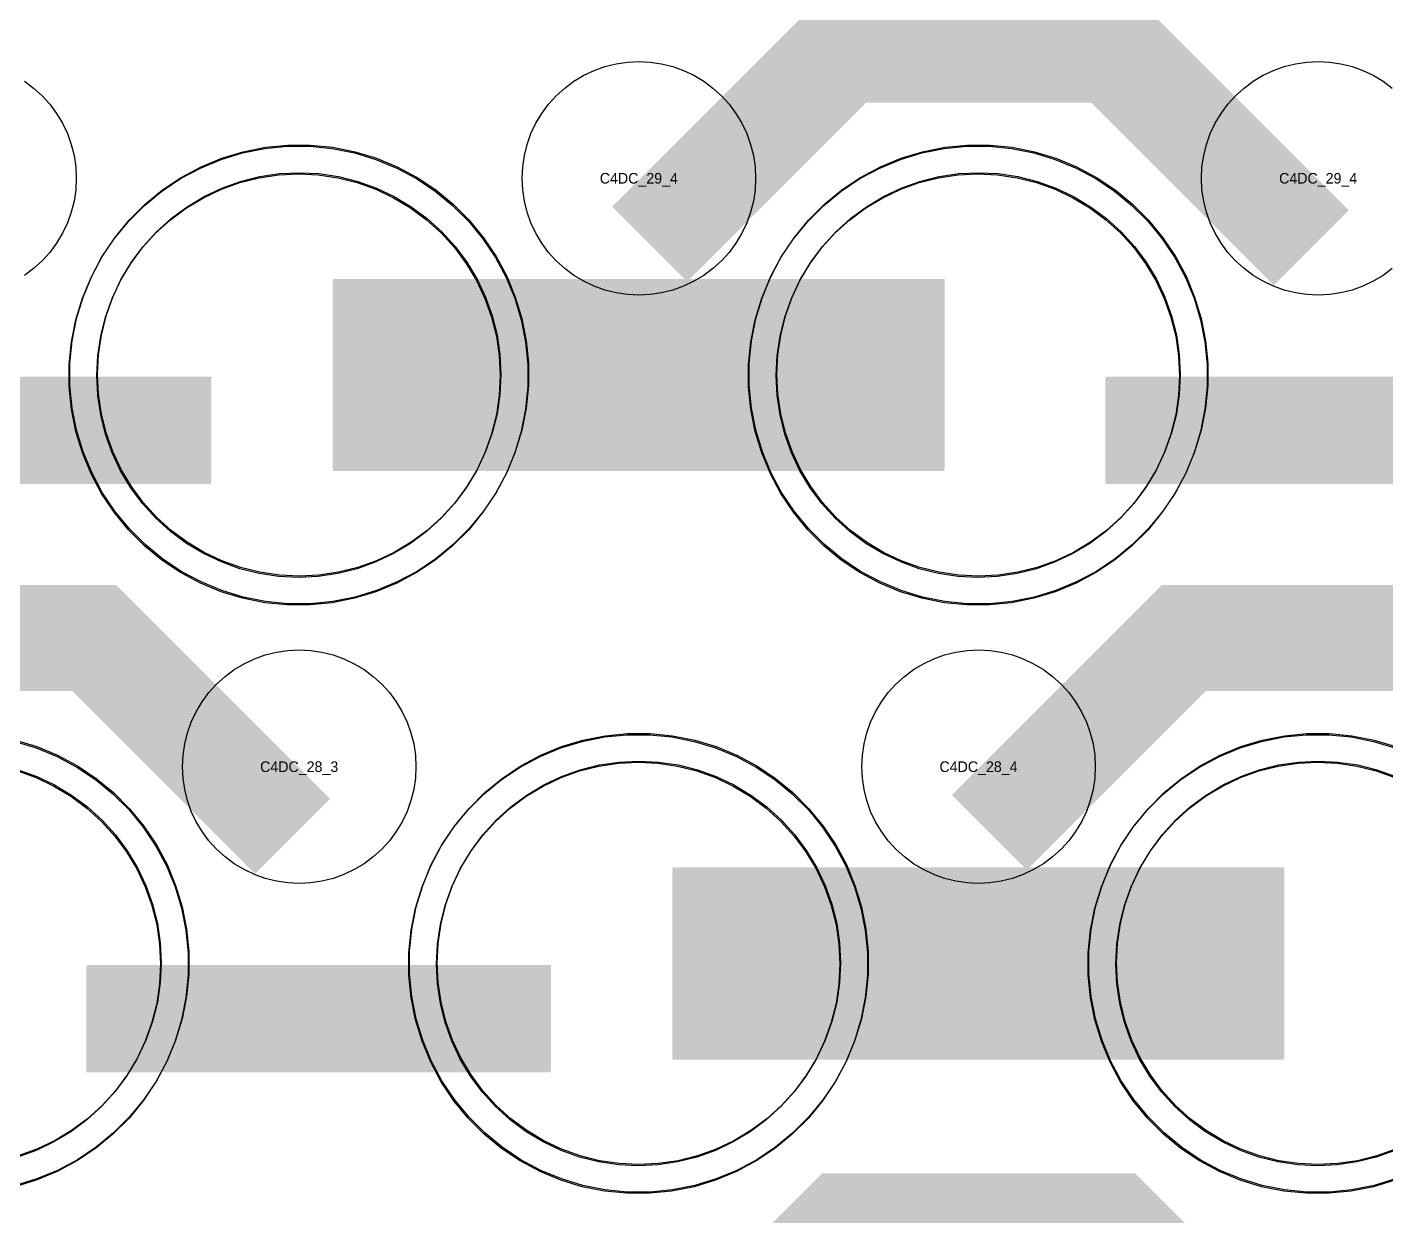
# Model space of a CAD drawing. Extents: x -11880 to 11880, y -14992 to 14992.
# Drawn here: x -10864.1 to -10544.1, y -11019.4 to -10739.4 of the extents above; entities that cross this region are included whole.
import ezdxf
from ezdxf.enums import TextEntityAlignment as Align

# ---------------------------------------------------------------- set-up
doc = ezdxf.new("R2010")
doc.units = 0
doc.header["$MEASUREMENT"] = 0
for name, color, linetype in [('GDS_775_DT_237', 138, 'CONTINUOUS'), ('RDL1_FS', 34, 'CONTINUOUS'), ('RDL_BS', 160, 'CONTINUOUS')]:
    doc.layers.add(name, color=color, linetype=linetype)

msp = doc.modelspace()

# ---------------------------------------------------------------- linework, layer by layer
at = {"layer": 'RDL1_FS', "color": 241, "true_color": 0xf7abae}
for points in [[(-10800.149, -10868.996), (-10804.806, -10868.767), (-10809.417, -10868.083), (-10813.94, -10866.951), (-10818.33, -10865.379), (-10822.544, -10863.387), (-10826.544, -10860.989), (-10830.289, -10858.211), (-10833.743, -10855.081), (-10836.873, -10851.627), (-10839.651, -10847.882), (-10842.049, -10843.882), (-10844.041, -10839.668), (-10845.613, -10835.278), (-10846.745, -10830.755), (-10847.429, -10826.144), (-10847.658, -10821.487), (-10847.429, -10816.83), (-10846.745, -10812.219), (-10845.613, -10807.696), (-10844.041, -10803.306), (-10842.049, -10799.092), (-10839.651, -10795.092), (-10836.873, -10791.347), (-10833.743, -10787.893), (-10830.289, -10784.763), (-10826.544, -10781.985), (-10822.544, -10779.587), (-10818.33, -10777.595), (-10813.94, -10776.023), (-10809.417, -10774.891), (-10804.806, -10774.207), (-10800.149, -10773.978), (-10795.492, -10774.207), (-10790.881, -10774.891), (-10786.358, -10776.023), (-10781.968, -10777.595), (-10777.754, -10779.587), (-10773.754, -10781.985), (-10770.009, -10784.763), (-10766.555, -10787.893), (-10763.425, -10791.347), (-10760.647, -10795.092), (-10758.249, -10799.092), (-10756.257, -10803.306), (-10754.685, -10807.696), (-10753.553, -10812.219), (-10752.869, -10816.83), (-10752.64, -10821.487), (-10752.869, -10826.144), (-10753.553, -10830.755), (-10754.685, -10835.278), (-10756.257, -10839.668), (-10758.249, -10843.882), (-10760.647, -10847.882), (-10763.425, -10851.627), (-10766.555, -10855.081), (-10770.009, -10858.211), (-10773.754, -10860.989), (-10777.754, -10863.387), (-10781.968, -10865.379), (-10786.358, -10866.951), (-10790.881, -10868.083), (-10795.492, -10868.767)], [(-10640.149, -10868.996), (-10644.806, -10868.767), (-10649.417, -10868.083), (-10653.94, -10866.951), (-10658.33, -10865.379), (-10662.544, -10863.387), (-10666.544, -10860.989), (-10670.289, -10858.211), (-10673.743, -10855.081), (-10676.873, -10851.627), (-10679.651, -10847.882), (-10682.049, -10843.882), (-10684.041, -10839.668), (-10685.613, -10835.278), (-10686.745, -10830.755), (-10687.429, -10826.144), (-10687.658, -10821.487), (-10687.429, -10816.83), (-10686.745, -10812.219), (-10685.613, -10807.696), (-10684.041, -10803.306), (-10682.049, -10799.092), (-10679.651, -10795.092), (-10676.873, -10791.347), (-10673.743, -10787.893), (-10670.289, -10784.763), (-10666.544, -10781.985), (-10662.544, -10779.587), (-10658.33, -10777.595), (-10653.94, -10776.023), (-10649.417, -10774.891), (-10644.806, -10774.207), (-10640.149, -10773.978), (-10635.492, -10774.207), (-10630.881, -10774.891), (-10626.358, -10776.023), (-10621.968, -10777.595), (-10617.754, -10779.587), (-10613.754, -10781.985), (-10610.009, -10784.763), (-10606.555, -10787.893), (-10603.425, -10791.347), (-10600.647, -10795.092), (-10598.249, -10799.092), (-10596.257, -10803.306), (-10594.685, -10807.696), (-10593.553, -10812.219), (-10592.869, -10816.83), (-10592.64, -10821.487), (-10592.869, -10826.144), (-10593.553, -10830.755), (-10594.685, -10835.278), (-10596.257, -10839.668), (-10598.249, -10843.882), (-10600.647, -10847.882), (-10603.425, -10851.627), (-10606.555, -10855.081), (-10610.009, -10858.211), (-10613.754, -10860.989), (-10617.754, -10863.387), (-10621.968, -10865.379), (-10626.358, -10866.951), (-10630.881, -10868.083), (-10635.492, -10868.767)], [(-10720.149, -11007.561), (-10724.806, -11007.332), (-10729.417, -11006.648), (-10733.94, -11005.516), (-10738.33, -11003.944), (-10742.544, -11001.952), (-10746.544, -10999.554), (-10750.289, -10996.776), (-10753.743, -10993.646), (-10756.873, -10990.192), (-10759.651, -10986.447), (-10762.049, -10982.447), (-10764.041, -10978.233), (-10765.613, -10973.843), (-10766.745, -10969.32), (-10767.429, -10964.709), (-10767.658, -10960.052), (-10767.429, -10955.395), (-10766.745, -10950.784), (-10765.613, -10946.261), (-10764.041, -10941.871), (-10762.049, -10937.657), (-10759.651, -10933.657), (-10756.873, -10929.912), (-10753.743, -10926.458), (-10750.289, -10923.328), (-10746.544, -10920.55), (-10742.544, -10918.152), (-10738.33, -10916.16), (-10733.94, -10914.588), (-10729.417, -10913.456), (-10724.806, -10912.772), (-10720.149, -10912.543), (-10715.492, -10912.772), (-10710.881, -10913.456), (-10706.358, -10914.588), (-10701.968, -10916.16), (-10697.754, -10918.152), (-10693.754, -10920.55), (-10690.009, -10923.328), (-10686.555, -10926.458), (-10683.425, -10929.912), (-10680.647, -10933.657), (-10678.249, -10937.657), (-10676.257, -10941.871), (-10674.685, -10946.261), (-10673.553, -10950.784), (-10672.869, -10955.395), (-10672.64, -10960.052), (-10672.869, -10964.709), (-10673.553, -10969.32), (-10674.685, -10973.843), (-10676.257, -10978.233), (-10678.249, -10982.447), (-10680.647, -10986.447), (-10683.425, -10990.192), (-10686.555, -10993.646), (-10690.009, -10996.776), (-10693.754, -10999.554), (-10697.754, -11001.952), (-10701.968, -11003.944), (-10706.358, -11005.516), (-10710.881, -11006.648), (-10715.492, -11007.332)]]:
    msp.add_lwpolyline(points, close=True, dxfattribs=at)
at = {"layer": 'RDL1_FS'}
for points in [[(-10800, -10868.714), (-10804.657, -10868.485), (-10809.268, -10867.801), (-10813.791, -10866.669), (-10818.181, -10865.097), (-10822.395, -10863.105), (-10826.395, -10860.707), (-10830.14, -10857.929), (-10833.594, -10854.799), (-10836.724, -10851.345), (-10839.502, -10847.6), (-10841.9, -10843.6), (-10843.892, -10839.386), (-10845.464, -10834.996), (-10846.596, -10830.473), (-10847.28, -10825.862), (-10847.509, -10821.205), (-10847.28, -10816.548), (-10846.596, -10811.937), (-10845.464, -10807.414), (-10843.892, -10803.024), (-10841.9, -10798.81), (-10839.502, -10794.81), (-10836.724, -10791.065), (-10833.594, -10787.611), (-10830.14, -10784.481), (-10826.395, -10781.703), (-10822.395, -10779.305), (-10818.181, -10777.313), (-10813.791, -10775.741), (-10809.268, -10774.609), (-10804.657, -10773.925), (-10800, -10773.696), (-10795.343, -10773.925), (-10790.732, -10774.609), (-10786.209, -10775.741), (-10781.819, -10777.313), (-10777.605, -10779.305), (-10773.605, -10781.703), (-10769.86, -10784.481), (-10766.406, -10787.611), (-10763.276, -10791.065), (-10760.498, -10794.81), (-10758.1, -10798.81), (-10756.108, -10803.024), (-10754.536, -10807.414), (-10753.404, -10811.937), (-10752.72, -10816.548), (-10752.491, -10821.205), (-10752.72, -10825.862), (-10753.404, -10830.473), (-10754.536, -10834.996), (-10756.108, -10839.386), (-10758.1, -10843.6), (-10760.498, -10847.6), (-10763.276, -10851.345), (-10766.406, -10854.799), (-10769.86, -10857.929), (-10773.605, -10860.707), (-10777.605, -10863.105), (-10781.819, -10865.097), (-10786.209, -10866.669), (-10790.732, -10867.801), (-10795.343, -10868.485)], [(-10640, -10868.714), (-10644.657, -10868.485), (-10649.268, -10867.801), (-10653.791, -10866.669), (-10658.181, -10865.097), (-10662.395, -10863.105), (-10666.395, -10860.707), (-10670.14, -10857.929), (-10673.594, -10854.799), (-10676.724, -10851.345), (-10679.502, -10847.6), (-10681.9, -10843.6), (-10683.892, -10839.386), (-10685.464, -10834.996), (-10686.596, -10830.473), (-10687.28, -10825.862), (-10687.509, -10821.205), (-10687.28, -10816.548), (-10686.596, -10811.937), (-10685.464, -10807.414), (-10683.892, -10803.024), (-10681.9, -10798.81), (-10679.502, -10794.81), (-10676.724, -10791.065), (-10673.594, -10787.611), (-10670.14, -10784.481), (-10666.395, -10781.703), (-10662.395, -10779.305), (-10658.181, -10777.313), (-10653.791, -10775.741), (-10649.268, -10774.609), (-10644.657, -10773.925), (-10640, -10773.696), (-10635.343, -10773.925), (-10630.732, -10774.609), (-10626.209, -10775.741), (-10621.819, -10777.313), (-10617.605, -10779.305), (-10613.605, -10781.703), (-10609.86, -10784.481), (-10606.406, -10787.611), (-10603.276, -10791.065), (-10600.498, -10794.81), (-10598.1, -10798.81), (-10596.108, -10803.024), (-10594.536, -10807.414), (-10593.404, -10811.937), (-10592.72, -10816.548), (-10592.491, -10821.205), (-10592.72, -10825.862), (-10593.404, -10830.473), (-10594.536, -10834.996), (-10596.108, -10839.386), (-10598.1, -10843.6), (-10600.498, -10847.6), (-10603.276, -10851.345), (-10606.406, -10854.799), (-10609.86, -10857.929), (-10613.605, -10860.707), (-10617.605, -10863.105), (-10621.819, -10865.097), (-10626.209, -10866.669), (-10630.732, -10867.801), (-10635.343, -10868.485)], [(-10720, -11007.279), (-10724.657, -11007.05), (-10729.268, -11006.366), (-10733.791, -11005.234), (-10738.181, -11003.662), (-10742.395, -11001.67), (-10746.395, -10999.272), (-10750.14, -10996.494), (-10753.594, -10993.364), (-10756.724, -10989.91), (-10759.502, -10986.165), (-10761.9, -10982.165), (-10763.892, -10977.951), (-10765.464, -10973.561), (-10766.596, -10969.038), (-10767.28, -10964.427), (-10767.509, -10959.77), (-10767.28, -10955.113), (-10766.596, -10950.502), (-10765.464, -10945.979), (-10763.892, -10941.589), (-10761.9, -10937.375), (-10759.502, -10933.375), (-10756.724, -10929.63), (-10753.594, -10926.176), (-10750.14, -10923.046), (-10746.395, -10920.268), (-10742.395, -10917.87), (-10738.181, -10915.878), (-10733.791, -10914.306), (-10729.268, -10913.174), (-10724.657, -10912.49), (-10720, -10912.261), (-10715.343, -10912.49), (-10710.732, -10913.174), (-10706.209, -10914.306), (-10701.819, -10915.878), (-10697.605, -10917.87), (-10693.605, -10920.268), (-10689.86, -10923.046), (-10686.406, -10926.176), (-10683.276, -10929.63), (-10680.498, -10933.375), (-10678.1, -10937.375), (-10676.108, -10941.589), (-10674.536, -10945.979), (-10673.404, -10950.502), (-10672.72, -10955.113), (-10672.491, -10959.77), (-10672.72, -10964.427), (-10673.404, -10969.038), (-10674.536, -10973.561), (-10676.108, -10977.951), (-10678.1, -10982.165), (-10680.498, -10986.165), (-10683.276, -10989.91), (-10686.406, -10993.364), (-10689.86, -10996.494), (-10693.605, -10999.272), (-10697.605, -11001.67), (-10701.819, -11003.662), (-10706.209, -11005.234), (-10710.732, -11006.366), (-10715.343, -11007.05)]]:
    msp.add_lwpolyline(points, close=True, dxfattribs=at)
at = {"layer": 'RDL1_FS', "color": 241, "true_color": 0xf7abae}
for points in [[(-10792.147, -10821.487, 45, 45, 0), (-10720.147, -10821.487, 45, 45, 0)], [(-10720.147, -10821.487, 45, 45, 0), (-10648.147, -10821.487, 45, 45, 0)], [(-10712.147, -10960.052, 45, 45, 0), (-10640.147, -10960.052, 45, 45, 0)], [(-10640.147, -10960.052, 45, 45, 0), (-10568.147, -10960.052, 45, 45, 0)]]:
    msp.add_lwpolyline(points, format="xyseb", dxfattribs=at)
at = {"layer": 'RDL1_FS'}
for points in [[(-10791.998, -10821.205, 45, 45, 0), (-10719.998, -10821.205, 45, 45, 0)], [(-10719.998, -10821.205, 45, 45, 0), (-10647.998, -10821.205, 45, 45, 0)], [(-10711.998, -10959.77, 45, 45, 0), (-10639.998, -10959.77, 45, 45, 0)], [(-10639.998, -10959.77, 45, 45, 0), (-10567.998, -10959.77, 45, 45, 0)]]:
    msp.add_lwpolyline(points, format="xyseb", dxfattribs=at)
at = {"layer": 'RDL1_FS', "color": 241, "true_color": 0xf7abae}
for points in [[(-10866.358, -10914.588), (-10861.968, -10916.16), (-10857.754, -10918.152), (-10853.754, -10920.55), (-10850.009, -10923.328), (-10846.555, -10926.458), (-10843.425, -10929.912), (-10840.647, -10933.657), (-10838.249, -10937.657), (-10836.257, -10941.871), (-10834.685, -10946.261), (-10833.553, -10950.784), (-10832.869, -10955.395), (-10832.64, -10960.052), (-10832.869, -10964.709), (-10833.553, -10969.32), (-10834.685, -10973.843), (-10836.257, -10978.233), (-10838.249, -10982.447), (-10840.647, -10986.447), (-10843.425, -10990.192), (-10846.555, -10993.646), (-10850.009, -10996.776), (-10853.754, -10999.554), (-10857.754, -11001.952), (-10861.968, -11003.944), (-10866.358, -11005.516)], [(-10541.968, -11003.944), (-10546.358, -11005.516), (-10550.881, -11006.648), (-10555.492, -11007.332), (-10560.149, -11007.561), (-10564.806, -11007.332), (-10569.417, -11006.648), (-10573.94, -11005.516), (-10578.33, -11003.944), (-10582.544, -11001.952), (-10586.544, -10999.554), (-10590.289, -10996.776), (-10593.743, -10993.646), (-10596.873, -10990.192), (-10599.651, -10986.447), (-10602.049, -10982.447), (-10604.041, -10978.233), (-10605.613, -10973.843), (-10606.745, -10969.32), (-10607.429, -10964.709), (-10607.658, -10960.052), (-10607.429, -10955.395), (-10606.745, -10950.784), (-10605.613, -10946.261), (-10604.041, -10941.871), (-10602.049, -10937.657), (-10599.651, -10933.657), (-10596.873, -10929.912), (-10593.743, -10926.458), (-10590.289, -10923.328), (-10586.544, -10920.55), (-10582.544, -10918.152), (-10578.33, -10916.16), (-10573.94, -10914.588), (-10569.417, -10913.456), (-10564.806, -10912.772), (-10560.149, -10912.543), (-10555.492, -10912.772), (-10550.881, -10913.456), (-10546.358, -10914.588), (-10541.968, -10916.16)]]:
    msp.add_lwpolyline(points, dxfattribs=at)
at = {"layer": 'RDL1_FS'}
for points in [[(-10866.209, -10914.306), (-10861.819, -10915.878), (-10857.605, -10917.87), (-10853.605, -10920.268), (-10849.86, -10923.046), (-10846.406, -10926.176), (-10843.276, -10929.63), (-10840.498, -10933.375), (-10838.1, -10937.375), (-10836.108, -10941.589), (-10834.536, -10945.979), (-10833.404, -10950.502), (-10832.72, -10955.113), (-10832.491, -10959.77), (-10832.72, -10964.427), (-10833.404, -10969.038), (-10834.536, -10973.561), (-10836.108, -10977.951), (-10838.1, -10982.165), (-10840.498, -10986.165), (-10843.276, -10989.91), (-10846.406, -10993.364), (-10849.86, -10996.494), (-10853.605, -10999.272), (-10857.605, -11001.67), (-10861.819, -11003.662), (-10866.209, -11005.234)], [(-10541.819, -11003.662), (-10546.209, -11005.234), (-10550.732, -11006.366), (-10555.343, -11007.05), (-10560, -11007.279), (-10564.657, -11007.05), (-10569.268, -11006.366), (-10573.791, -11005.234), (-10578.181, -11003.662), (-10582.395, -11001.67), (-10586.395, -10999.272), (-10590.14, -10996.494), (-10593.594, -10993.364), (-10596.724, -10989.91), (-10599.502, -10986.165), (-10601.9, -10982.165), (-10603.892, -10977.951), (-10605.464, -10973.561), (-10606.596, -10969.038), (-10607.28, -10964.427), (-10607.509, -10959.77), (-10607.28, -10955.113), (-10606.596, -10950.502), (-10605.464, -10945.979), (-10603.892, -10941.589), (-10601.9, -10937.375), (-10599.502, -10933.375), (-10596.724, -10929.63), (-10593.594, -10926.176), (-10590.14, -10923.046), (-10586.395, -10920.268), (-10582.395, -10917.87), (-10578.181, -10915.878), (-10573.791, -10914.306), (-10569.268, -10913.174), (-10564.657, -10912.49), (-10560, -10912.261), (-10555.343, -10912.49), (-10550.732, -10913.174), (-10546.209, -10914.306), (-10541.819, -10915.878)]]:
    msp.add_lwpolyline(points, dxfattribs=at)
at = {"layer": 'RDL_BS'}
for points in [[(-10717.438, -10790.519, 25, 25, 0), (-10671.623, -10744.704, 25, 25, 0), (-10638.07, -10744.704, 25, 25, 0)], [(-10561.599, -10791.418, 25, 25, 0), (-10608.313, -10744.704, 25, 25, 0), (-10638.071, -10744.704, 25, 25, 0)], [(-10929.984, -10834.218, 25, 25, 0), (-10820.719, -10834.218, 25, 25, 0)], [(-10609.984, -10834.218, 25, 25, 0), (-10500.719, -10834.218, 25, 25, 0)], [(-10801.599, -10929.983, 25, 25, 0), (-10848.313, -10883.269, 25, 25, 0), (-10878.071, -10883.269, 25, 25, 0)], [(-10637.438, -10929.084, 25, 25, 0), (-10591.623, -10883.269, 25, 25, 0), (-10558.07, -10883.269, 25, 25, 0)], [(-10481.599, -10929.983, 25, 25, 0), (-10528.313, -10883.269, 25, 25, 0), (-10558.071, -10883.269, 25, 25, 0)], [(-10849.984, -10972.783, 25, 25, 0), (-10740.719, -10972.783, 25, 25, 0)], [(-10717.438, -11067.649, 25, 25, 0), (-10671.623, -11021.834, 25, 25, 0), (-10638.07, -11021.834, 25, 25, 0)], [(-10561.599, -11068.548, 25, 25, 0), (-10608.313, -11021.834, 25, 25, 0), (-10638.071, -11021.834, 25, 25, 0)]]:
    msp.add_lwpolyline(points, format="xyseb", dxfattribs=at)
for points in [[(-10720, -10802.511), (-10722.693, -10802.379), (-10725.365, -10801.983), (-10727.984, -10801.326), (-10730.519, -10800.419), (-10732.956, -10799.267), (-10735.28, -10797.874), (-10737.443, -10796.271), (-10739.442, -10794.459), (-10741.254, -10792.46), (-10742.857, -10790.297), (-10744.25, -10787.973), (-10745.402, -10785.536), (-10746.309, -10783.001), (-10746.966, -10780.382), (-10747.362, -10777.71), (-10747.494, -10775.017), (-10747.362, -10772.324), (-10746.966, -10769.652), (-10746.309, -10767.033), (-10745.402, -10764.498), (-10744.25, -10762.061), (-10742.857, -10759.737), (-10741.254, -10757.574), (-10739.442, -10755.575), (-10737.443, -10753.763), (-10735.28, -10752.16), (-10732.956, -10750.767), (-10730.519, -10749.615), (-10727.984, -10748.708), (-10725.365, -10748.051), (-10722.693, -10747.655), (-10720, -10747.523), (-10717.307, -10747.655), (-10714.635, -10748.051), (-10712.016, -10748.708), (-10709.481, -10749.615), (-10707.044, -10750.767), (-10704.72, -10752.16), (-10702.557, -10753.763), (-10700.558, -10755.575), (-10698.746, -10757.574), (-10697.143, -10759.737), (-10695.75, -10762.061), (-10694.598, -10764.498), (-10693.691, -10767.033), (-10693.034, -10769.652), (-10692.638, -10772.324), (-10692.506, -10775.017), (-10692.638, -10777.71), (-10693.034, -10780.382), (-10693.691, -10783.001), (-10694.598, -10785.536), (-10695.75, -10787.973), (-10697.143, -10790.297), (-10698.746, -10792.46), (-10700.558, -10794.459), (-10702.557, -10796.271), (-10704.72, -10797.874), (-10707.044, -10799.267), (-10709.481, -10800.419), (-10712.016, -10801.326), (-10714.635, -10801.983), (-10717.307, -10802.379)], [(-10802.644, -10875.205), (-10807.938, -10874.688), (-10813.165, -10873.642), (-10818.205, -10872.111), (-10823.115, -10870.08), (-10827.777, -10867.588), (-10832.191, -10864.641), (-10836.292, -10861.279), (-10840.074, -10857.497), (-10843.436, -10853.396), (-10846.383, -10848.982), (-10848.875, -10844.32), (-10850.906, -10839.41), (-10852.437, -10834.37), (-10853.483, -10829.143), (-10854, -10823.849), (-10854, -10818.561), (-10853.483, -10813.267), (-10852.437, -10808.04), (-10850.906, -10803), (-10848.875, -10798.09), (-10846.383, -10793.428), (-10843.436, -10789.014), (-10840.074, -10784.913), (-10836.292, -10781.131), (-10832.191, -10777.769), (-10827.777, -10774.822), (-10823.115, -10772.33), (-10818.205, -10770.299), (-10813.165, -10768.768), (-10807.938, -10767.722), (-10802.644, -10767.205), (-10797.356, -10767.205), (-10792.062, -10767.722), (-10786.835, -10768.768), (-10781.795, -10770.299), (-10776.885, -10772.33), (-10772.223, -10774.822), (-10767.809, -10777.769), (-10763.708, -10781.131), (-10759.926, -10784.913), (-10756.564, -10789.014), (-10753.617, -10793.428), (-10751.125, -10798.09), (-10749.094, -10803), (-10747.563, -10808.04), (-10746.517, -10813.267), (-10746, -10818.561), (-10746, -10823.849), (-10746.517, -10829.143), (-10747.563, -10834.37), (-10749.094, -10839.41), (-10751.125, -10844.32), (-10753.617, -10848.982), (-10756.564, -10853.396), (-10759.926, -10857.497), (-10763.708, -10861.279), (-10767.809, -10864.641), (-10772.223, -10867.588), (-10776.885, -10870.08), (-10781.795, -10872.111), (-10786.835, -10873.642), (-10792.062, -10874.688), (-10797.356, -10875.205)], [(-10642.644, -10875.205), (-10647.938, -10874.688), (-10653.165, -10873.642), (-10658.205, -10872.111), (-10663.115, -10870.08), (-10667.777, -10867.588), (-10672.191, -10864.641), (-10676.292, -10861.279), (-10680.074, -10857.497), (-10683.436, -10853.396), (-10686.383, -10848.982), (-10688.875, -10844.32), (-10690.906, -10839.41), (-10692.437, -10834.37), (-10693.483, -10829.143), (-10694, -10823.849), (-10694, -10818.561), (-10693.483, -10813.267), (-10692.437, -10808.04), (-10690.906, -10803), (-10688.875, -10798.09), (-10686.383, -10793.428), (-10683.436, -10789.014), (-10680.074, -10784.913), (-10676.292, -10781.131), (-10672.191, -10777.769), (-10667.777, -10774.822), (-10663.115, -10772.33), (-10658.205, -10770.299), (-10653.165, -10768.768), (-10647.938, -10767.722), (-10642.644, -10767.205), (-10637.356, -10767.205), (-10632.062, -10767.722), (-10626.835, -10768.768), (-10621.795, -10770.299), (-10616.885, -10772.33), (-10612.223, -10774.822), (-10607.809, -10777.769), (-10603.708, -10781.131), (-10599.926, -10784.913), (-10596.564, -10789.014), (-10593.617, -10793.428), (-10591.125, -10798.09), (-10589.094, -10803), (-10587.563, -10808.04), (-10586.517, -10813.267), (-10586, -10818.561), (-10586, -10823.849), (-10586.517, -10829.143), (-10587.563, -10834.37), (-10589.094, -10839.41), (-10591.125, -10844.32), (-10593.617, -10848.982), (-10596.564, -10853.396), (-10599.926, -10857.497), (-10603.708, -10861.279), (-10607.809, -10864.641), (-10612.223, -10867.588), (-10616.885, -10870.08), (-10621.795, -10872.111), (-10626.835, -10873.642), (-10632.062, -10874.688), (-10637.356, -10875.205)], [(-10800, -10941.076), (-10802.693, -10940.944), (-10805.365, -10940.548), (-10807.984, -10939.891), (-10810.519, -10938.984), (-10812.956, -10937.832), (-10815.28, -10936.439), (-10817.443, -10934.836), (-10819.442, -10933.024), (-10821.254, -10931.025), (-10822.857, -10928.862), (-10824.25, -10926.538), (-10825.402, -10924.101), (-10826.309, -10921.566), (-10826.966, -10918.947), (-10827.362, -10916.275), (-10827.494, -10913.582), (-10827.362, -10910.889), (-10826.966, -10908.217), (-10826.309, -10905.598), (-10825.402, -10903.063), (-10824.25, -10900.626), (-10822.857, -10898.302), (-10821.254, -10896.139), (-10819.442, -10894.14), (-10817.443, -10892.328), (-10815.28, -10890.725), (-10812.956, -10889.332), (-10810.519, -10888.18), (-10807.984, -10887.273), (-10805.365, -10886.616), (-10802.693, -10886.22), (-10800, -10886.088), (-10797.307, -10886.22), (-10794.635, -10886.616), (-10792.016, -10887.273), (-10789.481, -10888.18), (-10787.044, -10889.332), (-10784.72, -10890.725), (-10782.557, -10892.328), (-10780.558, -10894.14), (-10778.746, -10896.139), (-10777.143, -10898.302), (-10775.75, -10900.626), (-10774.598, -10903.063), (-10773.691, -10905.598), (-10773.034, -10908.217), (-10772.638, -10910.889), (-10772.506, -10913.582), (-10772.638, -10916.275), (-10773.034, -10918.947), (-10773.691, -10921.566), (-10774.598, -10924.101), (-10775.75, -10926.538), (-10777.143, -10928.862), (-10778.746, -10931.025), (-10780.558, -10933.024), (-10782.557, -10934.836), (-10784.72, -10936.439), (-10787.044, -10937.832), (-10789.481, -10938.984), (-10792.016, -10939.891), (-10794.635, -10940.548), (-10797.307, -10940.944)], [(-10640, -10941.076), (-10642.693, -10940.944), (-10645.365, -10940.548), (-10647.984, -10939.891), (-10650.519, -10938.984), (-10652.956, -10937.832), (-10655.28, -10936.439), (-10657.443, -10934.836), (-10659.442, -10933.024), (-10661.254, -10931.025), (-10662.857, -10928.862), (-10664.25, -10926.538), (-10665.402, -10924.101), (-10666.309, -10921.566), (-10666.966, -10918.947), (-10667.362, -10916.275), (-10667.494, -10913.582), (-10667.362, -10910.889), (-10666.966, -10908.217), (-10666.309, -10905.598), (-10665.402, -10903.063), (-10664.25, -10900.626), (-10662.857, -10898.302), (-10661.254, -10896.139), (-10659.442, -10894.14), (-10657.443, -10892.328), (-10655.28, -10890.725), (-10652.956, -10889.332), (-10650.519, -10888.18), (-10647.984, -10887.273), (-10645.365, -10886.616), (-10642.693, -10886.22), (-10640, -10886.088), (-10637.307, -10886.22), (-10634.635, -10886.616), (-10632.016, -10887.273), (-10629.481, -10888.18), (-10627.044, -10889.332), (-10624.72, -10890.725), (-10622.557, -10892.328), (-10620.558, -10894.14), (-10618.746, -10896.139), (-10617.143, -10898.302), (-10615.75, -10900.626), (-10614.598, -10903.063), (-10613.691, -10905.598), (-10613.034, -10908.217), (-10612.638, -10910.889), (-10612.506, -10913.582), (-10612.638, -10916.275), (-10613.034, -10918.947), (-10613.691, -10921.566), (-10614.598, -10924.101), (-10615.75, -10926.538), (-10617.143, -10928.862), (-10618.746, -10931.025), (-10620.558, -10933.024), (-10622.557, -10934.836), (-10624.72, -10936.439), (-10627.044, -10937.832), (-10629.481, -10938.984), (-10632.016, -10939.891), (-10634.635, -10940.548), (-10637.307, -10940.944)], [(-10722.644, -11013.77), (-10727.938, -11013.253), (-10733.165, -11012.207), (-10738.205, -11010.676), (-10743.115, -11008.645), (-10747.777, -11006.153), (-10752.191, -11003.206), (-10756.292, -10999.844), (-10760.074, -10996.062), (-10763.436, -10991.961), (-10766.383, -10987.547), (-10768.875, -10982.885), (-10770.906, -10977.975), (-10772.437, -10972.935), (-10773.483, -10967.708), (-10774, -10962.414), (-10774, -10957.126), (-10773.483, -10951.832), (-10772.437, -10946.605), (-10770.906, -10941.565), (-10768.875, -10936.655), (-10766.383, -10931.993), (-10763.436, -10927.579), (-10760.074, -10923.478), (-10756.292, -10919.696), (-10752.191, -10916.334), (-10747.777, -10913.387), (-10743.115, -10910.895), (-10738.205, -10908.864), (-10733.165, -10907.333), (-10727.938, -10906.287), (-10722.644, -10905.77), (-10717.356, -10905.77), (-10712.062, -10906.287), (-10706.835, -10907.333), (-10701.795, -10908.864), (-10696.885, -10910.895), (-10692.223, -10913.387), (-10687.809, -10916.334), (-10683.708, -10919.696), (-10679.926, -10923.478), (-10676.564, -10927.579), (-10673.617, -10931.993), (-10671.125, -10936.655), (-10669.094, -10941.565), (-10667.563, -10946.605), (-10666.517, -10951.832), (-10666, -10957.126), (-10666, -10962.414), (-10666.517, -10967.708), (-10667.563, -10972.935), (-10669.094, -10977.975), (-10671.125, -10982.885), (-10673.617, -10987.547), (-10676.564, -10991.961), (-10679.926, -10996.062), (-10683.708, -10999.844), (-10687.809, -11003.206), (-10692.223, -11006.153), (-10696.885, -11008.645), (-10701.795, -11010.676), (-10706.835, -11012.207), (-10712.062, -11013.253), (-10717.356, -11013.77)]]:
    msp.add_lwpolyline(points, close=True, dxfattribs=at)
for points in [[(-10542.557, -10796.271), (-10544.72, -10797.874), (-10547.044, -10799.267), (-10549.481, -10800.419), (-10552.016, -10801.326), (-10554.635, -10801.983), (-10557.307, -10802.379), (-10560, -10802.511), (-10562.693, -10802.379), (-10565.365, -10801.983), (-10567.984, -10801.326), (-10570.519, -10800.419), (-10572.956, -10799.267), (-10575.28, -10797.874), (-10577.443, -10796.271), (-10579.442, -10794.459), (-10581.254, -10792.46), (-10582.857, -10790.297), (-10584.25, -10787.973), (-10585.402, -10785.536), (-10586.309, -10783.001), (-10586.966, -10780.382), (-10587.362, -10777.71), (-10587.494, -10775.017), (-10587.362, -10772.324), (-10586.966, -10769.652), (-10586.309, -10767.033), (-10585.402, -10764.498), (-10584.25, -10762.061), (-10582.857, -10759.737), (-10581.254, -10757.574), (-10579.442, -10755.575), (-10577.443, -10753.763), (-10575.28, -10752.16), (-10572.956, -10750.767), (-10570.519, -10749.615), (-10567.984, -10748.708), (-10565.365, -10748.051), (-10562.693, -10747.655), (-10560, -10747.523), (-10557.307, -10747.655), (-10554.635, -10748.051), (-10552.016, -10748.708), (-10549.481, -10749.615), (-10547.044, -10750.767), (-10544.72, -10752.16), (-10542.557, -10753.763)], [(-10864.72, -10752.16), (-10862.557, -10753.763), (-10860.558, -10755.575), (-10858.746, -10757.574), (-10857.143, -10759.737), (-10855.75, -10762.061), (-10854.598, -10764.498), (-10853.691, -10767.033), (-10853.034, -10769.652), (-10852.638, -10772.324), (-10852.506, -10775.017), (-10852.638, -10777.71), (-10853.034, -10780.382), (-10853.691, -10783.001), (-10854.598, -10785.536), (-10855.75, -10787.973), (-10857.143, -10790.297), (-10858.746, -10792.46), (-10860.558, -10794.459), (-10862.557, -10796.271), (-10864.72, -10797.874)], [(-10866.835, -10907.333), (-10861.795, -10908.864), (-10856.885, -10910.895), (-10852.223, -10913.387), (-10847.809, -10916.334), (-10843.708, -10919.696), (-10839.926, -10923.478), (-10836.564, -10927.579), (-10833.617, -10931.993), (-10831.125, -10936.655), (-10829.094, -10941.565), (-10827.563, -10946.605), (-10826.517, -10951.832), (-10826, -10957.126), (-10826, -10962.414), (-10826.517, -10967.708), (-10827.563, -10972.935), (-10829.094, -10977.975), (-10831.125, -10982.885), (-10833.617, -10987.547), (-10836.564, -10991.961), (-10839.926, -10996.062), (-10843.708, -10999.844), (-10847.809, -11003.206), (-10852.223, -11006.153), (-10856.885, -11008.645), (-10861.795, -11010.676), (-10866.835, -11012.207)], [(-10541.795, -11010.676), (-10546.835, -11012.207), (-10552.062, -11013.253), (-10557.356, -11013.77), (-10562.644, -11013.77), (-10567.938, -11013.253), (-10573.165, -11012.207), (-10578.205, -11010.676), (-10583.115, -11008.645), (-10587.777, -11006.153), (-10592.191, -11003.206), (-10596.292, -10999.844), (-10600.074, -10996.062), (-10603.436, -10991.961), (-10606.383, -10987.547), (-10608.875, -10982.885), (-10610.906, -10977.975), (-10612.437, -10972.935), (-10613.483, -10967.708), (-10614, -10962.414), (-10614, -10957.126), (-10613.483, -10951.832), (-10612.437, -10946.605), (-10610.906, -10941.565), (-10608.875, -10936.655), (-10606.383, -10931.993), (-10603.436, -10927.579), (-10600.074, -10923.478), (-10596.292, -10919.696), (-10592.191, -10916.334), (-10587.777, -10913.387), (-10583.115, -10910.895), (-10578.205, -10908.864), (-10573.165, -10907.333), (-10567.938, -10906.287), (-10562.644, -10905.77), (-10557.356, -10905.77), (-10552.062, -10906.287), (-10546.835, -10907.333), (-10541.795, -10908.864)]]:
    msp.add_lwpolyline(points, dxfattribs=at)
at = {"layer": 'RDL_BS', "color": 241, "true_color": 0xf7abae}
for points in [[(-10802.793, -10875.487), (-10808.087, -10874.97), (-10813.314, -10873.924), (-10818.354, -10872.393), (-10823.264, -10870.362), (-10827.926, -10867.87), (-10832.34, -10864.923), (-10836.441, -10861.561), (-10840.223, -10857.779), (-10843.585, -10853.678), (-10846.532, -10849.264), (-10849.024, -10844.602), (-10851.055, -10839.692), (-10852.586, -10834.652), (-10853.632, -10829.425), (-10854.149, -10824.131), (-10854.149, -10818.843), (-10853.632, -10813.549), (-10852.586, -10808.322), (-10851.055, -10803.282), (-10849.024, -10798.372), (-10846.532, -10793.71), (-10843.585, -10789.296), (-10840.223, -10785.195), (-10836.441, -10781.413), (-10832.34, -10778.051), (-10827.926, -10775.104), (-10823.264, -10772.612), (-10818.354, -10770.581), (-10813.314, -10769.05), (-10808.087, -10768.004), (-10802.793, -10767.487), (-10797.505, -10767.487), (-10792.211, -10768.004), (-10786.984, -10769.05), (-10781.944, -10770.581), (-10777.034, -10772.612), (-10772.372, -10775.104), (-10767.958, -10778.051), (-10763.857, -10781.413), (-10760.075, -10785.195), (-10756.713, -10789.296), (-10753.766, -10793.71), (-10751.274, -10798.372), (-10749.243, -10803.282), (-10747.712, -10808.322), (-10746.666, -10813.549), (-10746.149, -10818.843), (-10746.149, -10824.131), (-10746.666, -10829.425), (-10747.712, -10834.652), (-10749.243, -10839.692), (-10751.274, -10844.602), (-10753.766, -10849.264), (-10756.713, -10853.678), (-10760.075, -10857.779), (-10763.857, -10861.561), (-10767.958, -10864.923), (-10772.372, -10867.87), (-10777.034, -10870.362), (-10781.944, -10872.393), (-10786.984, -10873.924), (-10792.211, -10874.97), (-10797.505, -10875.487)], [(-10642.793, -10875.487), (-10648.087, -10874.97), (-10653.314, -10873.924), (-10658.354, -10872.393), (-10663.264, -10870.362), (-10667.926, -10867.87), (-10672.34, -10864.923), (-10676.441, -10861.561), (-10680.223, -10857.779), (-10683.585, -10853.678), (-10686.532, -10849.264), (-10689.024, -10844.602), (-10691.055, -10839.692), (-10692.586, -10834.652), (-10693.632, -10829.425), (-10694.149, -10824.131), (-10694.149, -10818.843), (-10693.632, -10813.549), (-10692.586, -10808.322), (-10691.055, -10803.282), (-10689.024, -10798.372), (-10686.532, -10793.71), (-10683.585, -10789.296), (-10680.223, -10785.195), (-10676.441, -10781.413), (-10672.34, -10778.051), (-10667.926, -10775.104), (-10663.264, -10772.612), (-10658.354, -10770.581), (-10653.314, -10769.05), (-10648.087, -10768.004), (-10642.793, -10767.487), (-10637.505, -10767.487), (-10632.211, -10768.004), (-10626.984, -10769.05), (-10621.944, -10770.581), (-10617.034, -10772.612), (-10612.372, -10775.104), (-10607.958, -10778.051), (-10603.857, -10781.413), (-10600.075, -10785.195), (-10596.713, -10789.296), (-10593.766, -10793.71), (-10591.274, -10798.372), (-10589.243, -10803.282), (-10587.712, -10808.322), (-10586.666, -10813.549), (-10586.149, -10818.843), (-10586.149, -10824.131), (-10586.666, -10829.425), (-10587.712, -10834.652), (-10589.243, -10839.692), (-10591.274, -10844.602), (-10593.766, -10849.264), (-10596.713, -10853.678), (-10600.075, -10857.779), (-10603.857, -10861.561), (-10607.958, -10864.923), (-10612.372, -10867.87), (-10617.034, -10870.362), (-10621.944, -10872.393), (-10626.984, -10873.924), (-10632.211, -10874.97), (-10637.505, -10875.487)], [(-10722.793, -11014.052), (-10728.087, -11013.535), (-10733.314, -11012.489), (-10738.354, -11010.958), (-10743.264, -11008.927), (-10747.926, -11006.435), (-10752.34, -11003.488), (-10756.441, -11000.126), (-10760.223, -10996.344), (-10763.585, -10992.243), (-10766.532, -10987.829), (-10769.024, -10983.167), (-10771.055, -10978.257), (-10772.586, -10973.217), (-10773.632, -10967.99), (-10774.149, -10962.696), (-10774.149, -10957.408), (-10773.632, -10952.114), (-10772.586, -10946.887), (-10771.055, -10941.847), (-10769.024, -10936.937), (-10766.532, -10932.275), (-10763.585, -10927.861), (-10760.223, -10923.76), (-10756.441, -10919.978), (-10752.34, -10916.616), (-10747.926, -10913.669), (-10743.264, -10911.177), (-10738.354, -10909.146), (-10733.314, -10907.615), (-10728.087, -10906.569), (-10722.793, -10906.052), (-10717.505, -10906.052), (-10712.211, -10906.569), (-10706.984, -10907.615), (-10701.944, -10909.146), (-10697.034, -10911.177), (-10692.372, -10913.669), (-10687.958, -10916.616), (-10683.857, -10919.978), (-10680.075, -10923.76), (-10676.713, -10927.861), (-10673.766, -10932.275), (-10671.274, -10936.937), (-10669.243, -10941.847), (-10667.712, -10946.887), (-10666.666, -10952.114), (-10666.149, -10957.408), (-10666.149, -10962.696), (-10666.666, -10967.99), (-10667.712, -10973.217), (-10669.243, -10978.257), (-10671.274, -10983.167), (-10673.766, -10987.829), (-10676.713, -10992.243), (-10680.075, -10996.344), (-10683.857, -11000.126), (-10687.958, -11003.488), (-10692.372, -11006.435), (-10697.034, -11008.927), (-10701.944, -11010.958), (-10706.984, -11012.489), (-10712.211, -11013.535), (-10717.505, -11014.052)]]:
    msp.add_lwpolyline(points, close=True, dxfattribs=at)
for points in [[(-10930.133, -10834.5, 25, 25, 0), (-10820.868, -10834.5, 25, 25, 0)], [(-10610.133, -10834.5, 25, 25, 0), (-10500.868, -10834.5, 25, 25, 0)], [(-10850.133, -10973.065, 25, 25, 0), (-10740.868, -10973.065, 25, 25, 0)]]:
    msp.add_lwpolyline(points, format="xyseb", dxfattribs=at)
for points in [[(-10866.984, -10907.615), (-10861.944, -10909.146), (-10857.034, -10911.177), (-10852.372, -10913.669), (-10847.958, -10916.616), (-10843.857, -10919.978), (-10840.075, -10923.76), (-10836.713, -10927.861), (-10833.766, -10932.275), (-10831.274, -10936.937), (-10829.243, -10941.847), (-10827.712, -10946.887), (-10826.666, -10952.114), (-10826.149, -10957.408), (-10826.149, -10962.696), (-10826.666, -10967.99), (-10827.712, -10973.217), (-10829.243, -10978.257), (-10831.274, -10983.167), (-10833.766, -10987.829), (-10836.713, -10992.243), (-10840.075, -10996.344), (-10843.857, -11000.126), (-10847.958, -11003.488), (-10852.372, -11006.435), (-10857.034, -11008.927), (-10861.944, -11010.958), (-10866.984, -11012.489)], [(-10541.944, -11010.958), (-10546.984, -11012.489), (-10552.211, -11013.535), (-10557.505, -11014.052), (-10562.793, -11014.052), (-10568.087, -11013.535), (-10573.314, -11012.489), (-10578.354, -11010.958), (-10583.264, -11008.927), (-10587.926, -11006.435), (-10592.34, -11003.488), (-10596.441, -11000.126), (-10600.223, -10996.344), (-10603.585, -10992.243), (-10606.532, -10987.829), (-10609.024, -10983.167), (-10611.055, -10978.257), (-10612.586, -10973.217), (-10613.632, -10967.99), (-10614.149, -10962.696), (-10614.149, -10957.408), (-10613.632, -10952.114), (-10612.586, -10946.887), (-10611.055, -10941.847), (-10609.024, -10936.937), (-10606.532, -10932.275), (-10603.585, -10927.861), (-10600.223, -10923.76), (-10596.441, -10919.978), (-10592.34, -10916.616), (-10587.926, -10913.669), (-10583.264, -10911.177), (-10578.354, -10909.146), (-10573.314, -10907.615), (-10568.087, -10906.569), (-10562.793, -10906.052), (-10557.505, -10906.052), (-10552.211, -10906.569), (-10546.984, -10907.615), (-10541.944, -10909.146)]]:
    msp.add_lwpolyline(points, dxfattribs=at)

# ---------------------------------------------------------------- texts
at = {"layer": 'GDS_775_DT_237'}
for s, p in [('C4DC_29_4', (-10720, -10775.017)), ('C4DC_29_4', (-10720, -10775.017)), ('C4DC_29_4', (-10560, -10775.017)), ('C4DC_29_4', (-10560, -10775.017)), ('C4DC_28_3', (-10800, -10913.582)), ('C4DC_28_3', (-10800, -10913.582)), ('C4DC_28_4', (-10640, -10913.582)), ('C4DC_28_4', (-10640, -10913.582))]:
    msp.add_text(s, height=2.5, dxfattribs=at).set_placement(p, align=Align.MIDDLE_CENTER)

doc.saveas('drawing.dxf')
